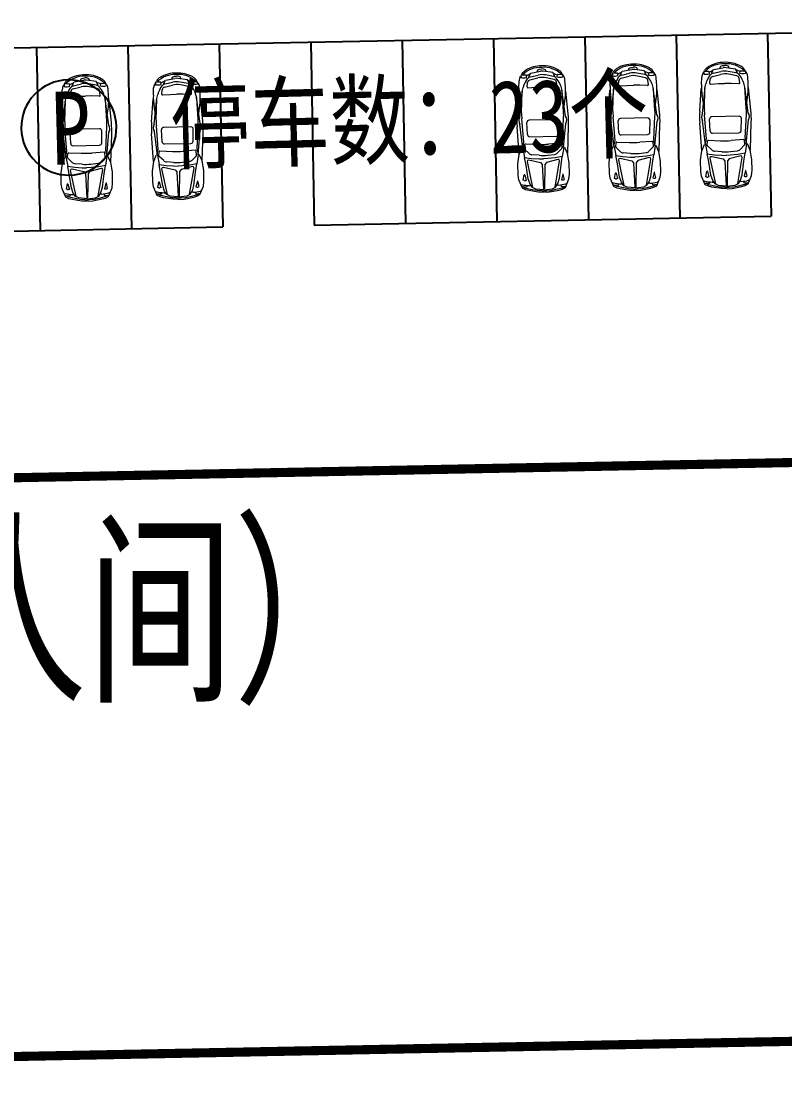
# Model space of a CAD drawing. Extents: x 60102 to 11003895, y 103457 to 3214550.
# Drawn here: x 10237137 to 10262205, y 2881934 to 2916755 of the extents above; entities that cross this region are included whole.
import ezdxf
from ezdxf.enums import TextEntityAlignment as Align

# ---------------------------------------------------------------- set-up
doc = ezdxf.new("R2010")
doc.units = 0
doc.header["$LTSCALE"] = 10
doc.layers.get('0').update_dxf_attribs({"linetype": 'CONTINUOUS', "lineweight": 0})
for name, color, linetype in [('01', 7, 'CONTINUOUS'), ('park', 133, 'CONTINUOUS'), ('建筑层', 2, 'CONTINUOUS'), ('文字', 7, 'CONTINUOUS'), ('路緣', 140, 'CONTINUOUS')]:
    doc.layers.add(name, color=color, linetype=linetype)
doc.styles.add('DIM', font='txt.shx', dxfattribs={"width": 0.6})
doc.styles.add('ST', font='', dxfattribs={"width": 0.8})
doc.styles.get("Standard").update_dxf_attribs({"font": 'isocp.shx', "width": 0.707, "height": 10, "bigfont": 'intecad.shx'})
doc.styles.get('ST').set_extended_font_data('SimSun')

msp = doc.modelspace()

# ---------------------------------------------------------------- linework, layer by layer
at = {"lineweight": 0}
for p, q in [((10260074.43, 2915209.186), (10260100.759, 2915274.235)), ((10260100.759, 2915274.235), (10260161.487, 2915299.401)), ((10260161.487, 2915299.401), (10260225.867, 2915304.388)), ((10260290.857, 2915301.801), (10260226.337, 2915304.396)), ((10260352.477, 2915278.905), (10260290.857, 2915301.801)), ((10260381.201, 2915214.878), (10260352.477, 2915278.905)), ((10242077.866, 2914857.514), (10242104.195, 2914922.563)), ((10242104.195, 2914922.563), (10242164.923, 2914947.729)), ((10242164.923, 2914947.729), (10242229.302, 2914952.716)), ((10242294.292, 2914950.129), (10242229.772, 2914952.724)), ((10242355.913, 2914927.233), (10242294.292, 2914950.129)), ((10242384.636, 2914863.206), (10242355.913, 2914927.233)), ((10253536.982, 2914933.567), (10253549.77, 2914965.553)), ((10253547.598, 2914974.588), (10253544.319, 2914904.096)), ((10253559.808, 2914990.659), (10253571.668, 2915020.323)), ((10253706.024, 2914989.073), (10253559.865, 2914986.505)), ((10253731.179, 2914911.377), (10253718.53, 2914978.877)), ((10253719.006, 2914969.454), (10253854.833, 2915027.114)), ((10253806.613, 2914910.349), (10253814.921, 2914958.693)), ((10253814.921, 2914958.693), (10253869.946, 2915053.022)), ((10253852.861, 2914929.092), (10254109.132, 2914987.202)), ((10253869.946, 2915053.022), (10254180.026, 2915109.903)), ((10254075.575, 2915091.962), (10254101.904, 2915157.011)), ((10254101.904, 2915157.011), (10254162.632, 2915182.177)), ((10254162.632, 2915182.177), (10254227.012, 2915187.164)), ((10254292.002, 2915184.577), (10254227.482, 2915187.172)), ((10254589.278, 2915066.369), (10254277.301, 2915111.708)), ((10254353.622, 2915161.681), (10254292.002, 2915184.577)), ((10254610.949, 2914943.158), (10254352.699, 2914991.721)), ((10254382.346, 2915097.654), (10254353.622, 2915161.681)), ((10254647.765, 2914974.146), (10254589.278, 2915066.369)), ((10254743.214, 2914988.458), (10254605.342, 2915041.04)), ((10254657.861, 2914926.143), (10254647.765, 2914974.146)), ((10254733.204, 2914929.969), (10254743.341, 2914997.892)), ((10254755.46, 2915008.545), (10254901.613, 2915011.401)), ((10254901.516, 2915015.554), (10254888.564, 2915044.758)), ((10254926.445, 2914959.348), (10254912.478, 2914990.838)), ((10254914.314, 2914999.947), (10254920.205, 2914929.625)), ((10256536.409, 2914992.179), (10256549.198, 2915024.165)), ((10256547.026, 2915033.2), (10256543.747, 2914962.708)), ((10256559.235, 2915049.271), (10256571.096, 2915078.935)), ((10256705.451, 2915047.685), (10256559.292, 2915045.117)), ((10256699.97, 2914834.4), (10256760.991, 2914925.13)), ((10256730.607, 2914969.989), (10256717.957, 2915037.489)), ((10256718.434, 2915028.066), (10256854.261, 2915085.726)), ((10256806.04, 2914968.961), (10256814.348, 2915017.305)), ((10256814.348, 2915017.305), (10256869.374, 2915111.634)), ((10256836.118, 2914884.729), (10257096.488, 2914950.27)), ((10256852.288, 2914987.704), (10257108.559, 2915045.814)), ((10256869.374, 2915111.634), (10257179.454, 2915168.515)), ((10257075.003, 2915150.574), (10257101.332, 2915215.623)), ((10257101.332, 2915215.623), (10257162.06, 2915240.789)), ((10257162.06, 2915240.789), (10257226.439, 2915245.776)), ((10257291.429, 2915243.189), (10257226.909, 2915245.784)), ((10257588.705, 2915124.981), (10257276.729, 2915170.32)), ((10257353.049, 2915220.293), (10257291.429, 2915243.189)), ((10257610.376, 2915001.77), (10257352.126, 2915050.333)), ((10257381.773, 2915156.266), (10257353.049, 2915220.293)), ((10257630.355, 2914899.466), (10257367.733, 2914955.303)), ((10257647.193, 2915032.758), (10257588.705, 2915124.981)), ((10257742.642, 2915047.07), (10257604.769, 2915099.652)), ((10257657.288, 2914984.755), (10257647.193, 2915032.758)), ((10257768.277, 2914854.222), (10257703.932, 2914942.626)), ((10257732.631, 2914988.581), (10257742.768, 2915056.504)), ((10257754.887, 2915067.157), (10257901.041, 2915070.013)), ((10257900.944, 2915074.166), (10257887.991, 2915103.37)), ((10257925.872, 2915017.96), (10257911.906, 2915049.45)), ((10257913.741, 2915058.559), (10257919.633, 2914988.237)), ((10259471.211, 2914676.236), (10259479.585, 2914916.775)), ((10259535.836, 2915050.791), (10259548.625, 2915082.777)), ((10259546.453, 2915091.812), (10259543.174, 2915021.32)), ((10259558.663, 2915107.883), (10259570.523, 2915137.548)), ((10259704.879, 2915106.297), (10259558.72, 2915103.729)), ((10259699.397, 2914893.012), (10259760.419, 2914983.742)), ((10259730.034, 2915028.601), (10259717.384, 2915096.101)), ((10259717.861, 2915086.678), (10259853.688, 2915144.338)), ((10259805.467, 2915027.573), (10259813.775, 2915075.917)), ((10259813.775, 2915075.917), (10259868.801, 2915170.246)), ((10259835.546, 2914943.341), (10260095.916, 2915008.882)), ((10259851.716, 2915046.316), (10260107.987, 2915104.426)), ((10259868.801, 2915170.246), (10260178.881, 2915227.127)), ((10260588.133, 2915183.593), (10260276.156, 2915228.932)), ((10260609.804, 2915060.382), (10260351.554, 2915108.945)), ((10260629.782, 2914958.078), (10260367.16, 2915013.915)), ((10260646.62, 2915091.37), (10260588.133, 2915183.593)), ((10260742.069, 2915105.682), (10260604.196, 2915158.264)), ((10260656.716, 2915043.367), (10260646.62, 2915091.37)), ((10260767.705, 2914912.834), (10260703.359, 2915001.238)), ((10260732.059, 2915047.193), (10260742.196, 2915115.116)), ((10260754.315, 2915125.769), (10260900.468, 2915128.625)), ((10260900.371, 2915132.778), (10260887.419, 2915161.982)), ((10260925.3, 2915076.572), (10260911.333, 2915108.062)), ((10260913.169, 2915117.171), (10260919.06, 2915046.849)), ((10261003.775, 2914704.673), (10260986.484, 2914944.735)), ((10238539.845, 2914640.507), (10238552.633, 2914672.493)), ((10238550.461, 2914681.528), (10238547.182, 2914611.036)), ((10238562.671, 2914697.599), (10238574.531, 2914727.263)), ((10238708.887, 2914696.013), (10238562.728, 2914693.445)), ((10238703.405, 2914482.728), (10238764.427, 2914573.458)), ((10238734.042, 2914618.317), (10238721.393, 2914685.817)), ((10238721.869, 2914676.394), (10238857.696, 2914734.054)), ((10238809.476, 2914617.288), (10238817.784, 2914665.633)), ((10238817.784, 2914665.633), (10238872.809, 2914759.962)), ((10238839.554, 2914533.057), (10239099.924, 2914598.598)), ((10238855.724, 2914636.032), (10239111.995, 2914694.141)), ((10238872.809, 2914759.962), (10239182.89, 2914816.843)), ((10239078.438, 2914798.902), (10239104.767, 2914863.951)), ((10239104.767, 2914863.951), (10239165.496, 2914889.117)), ((10239165.496, 2914889.117), (10239229.875, 2914894.104)), ((10239294.865, 2914891.517), (10239230.345, 2914894.112)), ((10239592.141, 2914773.309), (10239280.164, 2914818.648)), ((10239356.485, 2914868.621), (10239294.865, 2914891.517)), ((10239613.812, 2914650.098), (10239355.562, 2914698.661)), ((10239385.209, 2914804.594), (10239356.485, 2914868.621)), ((10239633.791, 2914547.794), (10239371.169, 2914603.631)), ((10239650.628, 2914681.086), (10239592.141, 2914773.309)), ((10239746.077, 2914695.398), (10239608.205, 2914747.979)), ((10239660.724, 2914633.083), (10239650.628, 2914681.086)), ((10239771.713, 2914502.55), (10239707.367, 2914590.954)), ((10239736.067, 2914636.909), (10239746.204, 2914704.832)), ((10239758.323, 2914715.485), (10239904.476, 2914718.341)), ((10239904.379, 2914722.494), (10239891.427, 2914751.698)), ((10239929.308, 2914666.288), (10239915.341, 2914697.778)), ((10239917.177, 2914706.887), (10239923.068, 2914636.565)), ((10241539.272, 2914699.119), (10241552.061, 2914731.105)), ((10241549.889, 2914740.14), (10241546.61, 2914669.648)), ((10241562.098, 2914756.211), (10241573.959, 2914785.875)), ((10241708.314, 2914754.625), (10241562.156, 2914752.057)), ((10241702.833, 2914541.34), (10241763.855, 2914632.07)), ((10241733.47, 2914676.929), (10241720.82, 2914744.429)), ((10241721.297, 2914735.006), (10241857.124, 2914792.666)), ((10241808.903, 2914675.901), (10241817.211, 2914724.245)), ((10241817.211, 2914724.245), (10241872.237, 2914818.574)), ((10241838.982, 2914591.669), (10242099.352, 2914657.21)), ((10241855.151, 2914694.644), (10242111.422, 2914752.753)), ((10241872.237, 2914818.574), (10242182.317, 2914875.455)), ((10242591.568, 2914831.921), (10242279.592, 2914877.26)), ((10242613.239, 2914708.71), (10242354.989, 2914757.273)), ((10242633.218, 2914606.406), (10242370.596, 2914662.243)), ((10242650.056, 2914739.698), (10242591.568, 2914831.921)), ((10242745.505, 2914754.01), (10242607.632, 2914806.591)), ((10242660.151, 2914691.695), (10242650.056, 2914739.698)), ((10242771.14, 2914561.162), (10242706.795, 2914649.566)), ((10242735.494, 2914695.521), (10242745.631, 2914763.444)), ((10242757.75, 2914774.097), (10242903.904, 2914776.953)), ((10242903.807, 2914781.106), (10242890.854, 2914810.31)), ((10242928.735, 2914724.9), (10242914.769, 2914756.39)), ((10242916.604, 2914765.499), (10242922.496, 2914695.177)), ((10243007.211, 2914353.001), (10242989.92, 2914593.063)), ((10253472.357, 2914559.012), (10253480.73, 2914799.551)), ((10253583.189, 2914450.948), (10253615.579, 2914583.431)), ((10253700.542, 2914775.788), (10253761.564, 2914866.518)), ((10253747.633, 2914597.115), (10253761.582, 2914738.931)), ((10253774.31, 2914569.733), (10254026.557, 2914587.909)), ((10253836.691, 2914826.117), (10254097.061, 2914891.658)), ((10254026.557, 2914587.909), (10254236.668, 2914591.324)), ((10254450.029, 2914595.767), (10254239.936, 2914591.384)), ((10254630.928, 2914840.854), (10254368.306, 2914896.691)), ((10254702.777, 2914586.96), (10254450.029, 2914595.767)), ((10254768.85, 2914795.61), (10254704.504, 2914884.014)), ((10254728.419, 2914615.313), (10254709.219, 2914756.514)), ((10254898.173, 2914475.347), (10254860.891, 2914606.538)), ((10255004.92, 2914587.449), (10254987.629, 2914827.511)), ((10256471.784, 2914617.624), (10256480.157, 2914858.163)), ((10256582.616, 2914509.56), (10256615.006, 2914642.043)), ((10256747.061, 2914655.727), (10256761.01, 2914797.543)), ((10256773.737, 2914628.345), (10257025.984, 2914646.521)), ((10257025.984, 2914646.521), (10257236.095, 2914649.936)), ((10257449.457, 2914654.379), (10257239.364, 2914649.996)), ((10257702.204, 2914645.572), (10257449.457, 2914654.379)), ((10257727.847, 2914673.926), (10257708.647, 2914815.126)), ((10257897.601, 2914533.959), (10257860.318, 2914665.15)), ((10258004.348, 2914646.061), (10257987.057, 2914886.123)), ((10259503.561, 2913722.742), (10259589.913, 2914578.914)), ((10259564.158, 2913858.862), (10259582.043, 2914568.172)), ((10259582.043, 2914568.172), (10259614.433, 2914700.655)), ((10259746.488, 2914714.339), (10259760.437, 2914856.155)), ((10259773.165, 2914686.957), (10260025.412, 2914705.133)), ((10260025.412, 2914705.133), (10260235.523, 2914708.548)), ((10260448.884, 2914712.991), (10260238.791, 2914708.608)), ((10260701.632, 2914704.184), (10260448.884, 2914712.991)), ((10260727.274, 2914732.538), (10260708.074, 2914873.738)), ((10260897.028, 2914592.571), (10260859.746, 2914723.762)), ((10261006.819, 2913750.634), (10260888.765, 2914603.014)), ((10260941.214, 2913884.413), (10260897.028, 2914592.571)), ((10261093.052, 2913834.477), (10261018.796, 2914575.251)), ((10238475.22, 2914265.952), (10238483.593, 2914506.491)), ((10238586.052, 2914157.888), (10238618.442, 2914290.371)), ((10238750.496, 2914304.055), (10238764.445, 2914445.871)), ((10238777.173, 2914276.673), (10239029.42, 2914294.849)), ((10239029.42, 2914294.849), (10239239.531, 2914298.263)), ((10239452.892, 2914302.707), (10239242.8, 2914298.324)), ((10239705.64, 2914293.9), (10239452.892, 2914302.707)), ((10239731.282, 2914322.253), (10239712.082, 2914463.454)), ((10239901.036, 2914182.287), (10239863.754, 2914313.478)), ((10240007.783, 2914294.389), (10239990.493, 2914534.451)), ((10241474.647, 2914324.564), (10241483.02, 2914565.103)), ((10241506.997, 2913371.069), (10241593.349, 2914227.242)), ((10241585.479, 2914216.5), (10241617.869, 2914348.983)), ((10241749.924, 2914362.667), (10241763.873, 2914504.483)), ((10241776.601, 2914335.285), (10242028.847, 2914353.461)), ((10242028.847, 2914353.461), (10242238.958, 2914356.875)), ((10242452.32, 2914361.319), (10242242.227, 2914356.936)), ((10242705.067, 2914352.512), (10242452.32, 2914361.319)), ((10242730.71, 2914380.865), (10242711.51, 2914522.066)), ((10242900.464, 2914240.899), (10242863.181, 2914372.09)), ((10243010.255, 2913398.962), (10242892.201, 2914251.342)), ((10242944.65, 2913532.741), (10242900.464, 2914240.899)), ((10243096.488, 2913482.805), (10243022.232, 2914223.579)), ((10253415.423, 2913686.103), (10253462.147, 2914429.123)), ((10253504.707, 2913605.518), (10253591.058, 2914461.69)), ((10253565.304, 2913741.638), (10253583.189, 2914450.948)), ((10255007.964, 2913633.41), (10254889.911, 2914485.79)), ((10254942.359, 2913767.189), (10254898.173, 2914475.347)), ((10254960.637, 2913959.38), (10254995.187, 2914231.037)), ((10255094.197, 2913717.253), (10255019.942, 2914458.027)), ((10256414.85, 2913744.715), (10256461.574, 2914487.735)), ((10256539.336, 2913991.631), (10256494.732, 2914261.819)), ((10256504.134, 2913664.13), (10256590.486, 2914520.302)), ((10256564.731, 2913800.25), (10256582.616, 2914509.56)), ((10258007.392, 2913692.022), (10257889.338, 2914544.402)), ((10257941.786, 2913825.801), (10257897.601, 2914533.959)), ((10257960.065, 2914017.992), (10257994.615, 2914289.649)), ((10258093.625, 2913775.865), (10258019.369, 2914516.639)), ((10259414.277, 2913803.327), (10259461.001, 2914546.347)), ((10259538.763, 2914050.243), (10259494.159, 2914320.431)), ((10260959.492, 2914076.604), (10260994.042, 2914348.261)), ((10238418.286, 2913393.043), (10238465.01, 2914136.063)), ((10238542.771, 2913639.958), (10238498.167, 2913910.147)), ((10238507.57, 2913312.457), (10238593.921, 2914168.63)), ((10238568.167, 2913448.578), (10238586.052, 2914157.888)), ((10240010.827, 2913340.35), (10239892.774, 2914192.73)), ((10239945.222, 2913474.129), (10239901.036, 2914182.287)), ((10239963.5, 2913666.32), (10239998.051, 2913937.977)), ((10240097.06, 2913424.192), (10240022.805, 2914164.967)), ((10241417.713, 2913451.655), (10241464.437, 2914194.675)), ((10241542.199, 2913698.57), (10241497.595, 2913968.759)), ((10241567.594, 2913507.19), (10241585.479, 2914216.5)), ((10242962.928, 2913724.932), (10242997.478, 2913996.589)), ((10253539.908, 2913933.019), (10253495.304, 2914203.207)), ((10253633.06, 2912779.82), (10253570.606, 2913550.963)), ((10254910.33, 2912803.52), (10254944.134, 2913576.448)), ((10256632.487, 2912838.433), (10256570.034, 2913609.575)), ((10257703.575, 2913578.112), (10256811.967, 2913561.568)), ((10257909.757, 2912862.132), (10257943.561, 2913635.06)), ((10259631.915, 2912897.045), (10259569.461, 2913668.187)), ((10259757.024, 2913150.204), (10259737.704, 2913541.492)), ((10260703.002, 2913636.724), (10259811.394, 2913620.18)), ((10260774.77, 2913169.089), (10260779.561, 2913560.823)), ((10260909.184, 2912920.744), (10260942.988, 2913693.672)), ((10238635.923, 2912486.76), (10238573.469, 2913257.902)), ((10239707.011, 2913226.44), (10238815.403, 2913209.896)), ((10239913.193, 2912510.46), (10239946.997, 2913283.388)), ((10241635.351, 2912545.372), (10241572.897, 2913316.514)), ((10241760.459, 2912798.532), (10241741.14, 2913189.819)), ((10242706.438, 2913285.052), (10241814.83, 2913268.508)), ((10242778.206, 2912817.416), (10242782.997, 2913209.151)), ((10242912.62, 2912569.072), (10242946.424, 2913342)), ((10253479.272, 2912384.428), (10253416.641, 2913291.078)), ((10253607.967, 2912579.859), (10253507.635, 2913372.386)), ((10253758.169, 2913032.98), (10253738.849, 2913424.267)), ((10254704.148, 2913519.5), (10253812.54, 2913502.956)), ((10254775.916, 2913051.864), (10254780.706, 2913443.599)), ((10254942.824, 2912604.627), (10255013.687, 2913400.33)), ((10255078.68, 2912414.104), (10255107.634, 2913322.454)), ((10256478.699, 2912443.04), (10256416.068, 2913349.69)), ((10256607.394, 2912638.471), (10256507.062, 2913430.998)), ((10256757.596, 2913091.592), (10256738.277, 2913482.88)), ((10257775.343, 2913110.477), (10257780.134, 2913502.211)), ((10257942.251, 2912663.239), (10258013.114, 2913458.942)), ((10258078.108, 2912472.716), (10258107.061, 2913381.066)), ((10259478.126, 2912501.652), (10259415.496, 2913408.302)), ((10259606.822, 2912697.083), (10259506.489, 2913489.61)), ((10260941.678, 2912721.851), (10261012.541, 2913517.554)), ((10261077.535, 2912531.328), (10261106.489, 2913439.678)), ((10238482.135, 2912091.368), (10238419.504, 2912998.018)), ((10238610.83, 2912286.799), (10238510.498, 2913079.326)), ((10238761.032, 2912739.92), (10238741.713, 2913131.207)), ((10239778.779, 2912758.804), (10239783.569, 2913150.539)), ((10239945.687, 2912311.567), (10240016.55, 2913107.27)), ((10240081.543, 2912121.044), (10240110.497, 2913029.394)), ((10241481.562, 2912149.98), (10241418.931, 2913056.63)), ((10241610.257, 2912345.411), (10241509.925, 2913137.938)), ((10242945.114, 2912370.179), (10243015.977, 2913165.882)), ((10243080.971, 2912179.656), (10243109.924, 2913088.006)), ((10253834.394, 2912961.69), (10254702.388, 2912977.796)), ((10256594.65, 2912657.024), (10256632.487, 2912838.433)), ((10256833.821, 2913020.302), (10257701.815, 2913036.408)), ((10257954.298, 2912682.252), (10257909.757, 2912862.132)), ((10259594.078, 2912715.636), (10259631.915, 2912897.045)), ((10259689.554, 2912847.01), (10260097.662, 2912830.847)), ((10259833.248, 2913078.915), (10260701.243, 2913095.02)), ((10260853.441, 2912868.605), (10260446.214, 2912837.315)), ((10260893.002, 2912711.19), (10260880.245, 2912846.033)), ((10260953.725, 2912740.864), (10260909.184, 2912920.744)), ((10238598.086, 2912305.351), (10238635.923, 2912486.76)), ((10238837.257, 2912668.63), (10239705.251, 2912684.736)), ((10239957.734, 2912330.58), (10239913.193, 2912510.46)), ((10241597.513, 2912363.964), (10241635.351, 2912545.372)), ((10241692.99, 2912495.337), (10242101.098, 2912479.175)), ((10241836.684, 2912727.242), (10242704.678, 2912743.348)), ((10242856.877, 2912516.933), (10242449.649, 2912485.643)), ((10242896.438, 2912359.518), (10242883.681, 2912494.361)), ((10242957.161, 2912389.192), (10242912.62, 2912569.072)), ((10253595.223, 2912598.412), (10253633.06, 2912779.82)), ((10253603.848, 2912586.996), (10253660.439, 2912285.221)), ((10253657.005, 2912571.011), (10253664.751, 2912706.235)), ((10253811.319, 2912411.442), (10253664.696, 2912551.503)), ((10253690.699, 2912729.786), (10254098.807, 2912713.623)), ((10254854.586, 2912751.381), (10254447.359, 2912720.091)), ((10254745.859, 2912428.782), (10254887.186, 2912574.187)), ((10254894.147, 2912593.966), (10254881.391, 2912728.809)), ((10254946.675, 2912611.911), (10254901.317, 2912308.245)), ((10254954.871, 2912623.64), (10254910.33, 2912803.52)), ((10256603.275, 2912645.608), (10256659.867, 2912343.833)), ((10256656.432, 2912629.623), (10256664.178, 2912764.847)), ((10256810.746, 2912470.054), (10256664.123, 2912610.115)), ((10256690.127, 2912788.398), (10257098.235, 2912772.235)), ((10257854.014, 2912809.993), (10257446.786, 2912778.703)), ((10257745.287, 2912487.394), (10257886.613, 2912632.799)), ((10257893.575, 2912652.578), (10257880.818, 2912787.421)), ((10257946.102, 2912670.523), (10257900.745, 2912366.857)), ((10259602.703, 2912704.22), (10259659.294, 2912402.445)), ((10259655.86, 2912688.235), (10259663.606, 2912823.459)), ((10259810.174, 2912528.666), (10259663.55, 2912668.727)), ((10260136.597, 2912469.658), (10259902.35, 2912487.567)), ((10260420.704, 2912474.929), (10260654.126, 2912501.516)), ((10260744.714, 2912546.006), (10260886.041, 2912691.411)), ((10260945.53, 2912729.135), (10260900.172, 2912425.469)), ((10238606.711, 2912293.935), (10238663.303, 2911992.161)), ((10238659.868, 2912277.951), (10238667.614, 2912413.175)), ((10238814.182, 2912118.381), (10238667.559, 2912258.443)), ((10238693.562, 2912436.725), (10239101.67, 2912420.563)), ((10239857.449, 2912458.321), (10239450.222, 2912427.031)), ((10239748.722, 2912135.722), (10239890.049, 2912281.126)), ((10239897.011, 2912300.906), (10239884.254, 2912435.749)), ((10239949.538, 2912318.851), (10239904.18, 2912015.185)), ((10241606.138, 2912352.547), (10241662.73, 2912050.773)), ((10241659.295, 2912336.563), (10241667.041, 2912471.787)), ((10241813.61, 2912176.993), (10241666.986, 2912317.055)), ((10242140.033, 2912117.985), (10241905.786, 2912135.895)), ((10242424.14, 2912123.257), (10242657.562, 2912149.844)), ((10242748.15, 2912194.334), (10242889.476, 2912339.738)), ((10242948.965, 2912377.463), (10242903.608, 2912073.797)), ((10254137.742, 2912352.434), (10253903.495, 2912370.343)), ((10254421.85, 2912357.705), (10254655.271, 2912384.292)), ((10257137.17, 2912411.046), (10256902.923, 2912428.955)), ((10257421.277, 2912416.317), (10257654.698, 2912442.904)), ((10239140.605, 2912059.373), (10238906.358, 2912077.283)), ((10239424.713, 2912064.645), (10239658.134, 2912091.232)), ((10257916.367, 2911790.013), (10257871.619, 2911608.386)), ((10257971.102, 2911616.114), (10257930.957, 2911789.906)), ((10259617.138, 2911649.614), (10259650.809, 2911824.776)), ((10259665.385, 2911825.423), (10259716.84, 2911645.582)), ((10260915.794, 2911848.625), (10260871.046, 2911666.998)), ((10260970.53, 2911674.726), (10260930.384, 2911848.518)), ((10239919.803, 2911438.34), (10239875.054, 2911256.714)), ((10239974.538, 2911264.442), (10239934.392, 2911438.234)), ((10241620.574, 2911297.942), (10241654.244, 2911473.104)), ((10241668.82, 2911473.751), (10241720.275, 2911293.91)), ((10242919.23, 2911496.952), (10242874.482, 2911315.326)), ((10242973.965, 2911323.054), (10242933.82, 2911496.846)), ((10253618.283, 2911532.39), (10253651.954, 2911707.552)), ((10253652.386, 2911520.638), (10253618.283, 2911532.39)), ((10253666.53, 2911708.199), (10253717.985, 2911528.358)), ((10253717.985, 2911528.358), (10253680.387, 2911519.3)), ((10254916.939, 2911731.401), (10254872.191, 2911549.774)), ((10254872.191, 2911549.774), (10254910.1, 2911542.117)), ((10254971.675, 2911557.502), (10254931.529, 2911731.294)), ((10254938.032, 2911544.493), (10254971.675, 2911557.502)), ((10256550.907, 2911452.945), (10256581.152, 2911446.474)), ((10256617.711, 2911591.002), (10256651.381, 2911766.164)), ((10256651.813, 2911579.25), (10256617.711, 2911591.002)), ((10256665.957, 2911766.811), (10256717.412, 2911586.97)), ((10256717.412, 2911586.97), (10256679.814, 2911577.912)), ((10257849.725, 2911441.232), (10257863.153, 2911385.536)), ((10257871.619, 2911608.386), (10257909.527, 2911600.729)), ((10257937.459, 2911603.105), (10257971.102, 2911616.114)), ((10258042.981, 2911480.63), (10258012.997, 2911473.041)), ((10259550.335, 2911511.557), (10259580.58, 2911505.086)), ((10259651.241, 2911637.862), (10259617.138, 2911649.614)), ((10259716.84, 2911645.582), (10259679.242, 2911636.524)), ((10259744.919, 2911479.355), (10259733.567, 2911423.199)), ((10259818.203, 2911473.824), (10259867.149, 2911471.334)), ((10260776.124, 2911491.598), (10260727.304, 2911487.294)), ((10260849.152, 2911499.844), (10260862.58, 2911444.148)), ((10260862.58, 2911444.148), (10261005.158, 2911458.502)), ((10260871.046, 2911666.998), (10260908.954, 2911659.341)), ((10260893.378, 2911405.225), (10260979.16, 2911457.994)), ((10260936.887, 2911661.717), (10260970.53, 2911674.726)), ((10261042.408, 2911539.242), (10261012.424, 2911531.653)), ((10238554.343, 2911101.273), (10238584.588, 2911094.801)), ((10238621.146, 2911239.33), (10238654.817, 2911414.492)), ((10238655.249, 2911227.578), (10238621.146, 2911239.33)), ((10238669.393, 2911415.139), (10238720.848, 2911235.298)), ((10238720.848, 2911235.298), (10238683.25, 2911226.24)), ((10239853.16, 2911089.56), (10239866.589, 2911033.863)), ((10239875.054, 2911256.714), (10239912.963, 2911249.057)), ((10239940.895, 2911251.432), (10239974.538, 2911264.442)), ((10240046.417, 2911128.958), (10240016.433, 2911121.369)), ((10241553.77, 2911159.885), (10241584.015, 2911153.413)), ((10241654.676, 2911286.19), (10241620.574, 2911297.942)), ((10241720.275, 2911293.91), (10241682.677, 2911284.852)), ((10241748.355, 2911127.683), (10241737.002, 2911071.527)), ((10241821.639, 2911122.152), (10241870.585, 2911119.662)), ((10242779.56, 2911139.926), (10242730.74, 2911135.622)), ((10242852.588, 2911148.172), (10242866.016, 2911092.475)), ((10242866.016, 2911092.475), (10243008.594, 2911106.83)), ((10242874.482, 2911315.326), (10242912.39, 2911307.669)), ((10242896.813, 2911053.553), (10242982.596, 2911106.322)), ((10242940.322, 2911310.045), (10242973.965, 2911323.054)), ((10243045.844, 2911187.57), (10243015.86, 2911179.981)), ((10253551.48, 2911394.333), (10253581.725, 2911387.862)), ((10253734.712, 2911305.975), (10253591.7, 2911315.03)), ((10253705.38, 2911265.937), (10253617.698, 2911315.487)), ((10253909.778, 2911223.739), (10253705.38, 2911265.937)), ((10253746.065, 2911362.131), (10253734.712, 2911305.975)), ((10253819.349, 2911356.6), (10253868.295, 2911354.11)), ((10254079.187, 2911192.495), (10253909.778, 2911223.739)), ((10254235.416, 2911186.768), (10254079.187, 2911192.495)), ((10254367.789, 2911189.224), (10254523.698, 2911200.742)), ((10254523.698, 2911200.742), (10254691.831, 2911238.25)), ((10254691.831, 2911238.25), (10254894.523, 2911288.001)), ((10254777.269, 2911374.374), (10254728.449, 2911370.07)), ((10254850.297, 2911382.62), (10254863.726, 2911326.923)), ((10254863.726, 2911326.923), (10255006.303, 2911341.278)), ((10254894.523, 2911288.001), (10254980.306, 2911340.77)), ((10255043.554, 2911422.018), (10255013.57, 2911414.429)), ((10256734.139, 2911364.587), (10256591.127, 2911373.642)), ((10256704.807, 2911324.549), (10256617.126, 2911374.099)), ((10256909.205, 2911282.351), (10256704.807, 2911324.549)), ((10256745.492, 2911420.743), (10256734.139, 2911364.587)), ((10256818.776, 2911415.212), (10256867.722, 2911412.722)), ((10257078.614, 2911251.107), (10256909.205, 2911282.351)), ((10257234.843, 2911245.38), (10257078.614, 2911251.107)), ((10257367.216, 2911247.836), (10257523.125, 2911259.355)), ((10257523.125, 2911259.355), (10257691.258, 2911296.862)), ((10257691.258, 2911296.862), (10257893.95, 2911346.613)), ((10257776.697, 2911432.986), (10257727.876, 2911428.682)), ((10257863.153, 2911385.536), (10258005.731, 2911399.89)), ((10257893.95, 2911346.613), (10257979.733, 2911399.382)), ((10259733.567, 2911423.199), (10259590.555, 2911432.254)), ((10259704.234, 2911383.161), (10259616.553, 2911432.711)), ((10259908.633, 2911340.963), (10259704.234, 2911383.161)), ((10260078.041, 2911309.719), (10259908.633, 2911340.963)), ((10260234.27, 2911303.992), (10260078.041, 2911309.719)), ((10260366.644, 2911306.448), (10260522.552, 2911317.967)), ((10260522.552, 2911317.967), (10260690.685, 2911355.474)), ((10260690.685, 2911355.474), (10260893.378, 2911405.225)), ((10238737.575, 2911012.915), (10238594.563, 2911021.97)), ((10238708.243, 2910972.877), (10238620.562, 2911022.427)), ((10238912.641, 2910930.679), (10238708.243, 2910972.877)), ((10238748.928, 2911069.071), (10238737.575, 2911012.915)), ((10238822.212, 2911063.54), (10238871.158, 2911061.05)), ((10239082.05, 2910899.435), (10238912.641, 2910930.679)), ((10239238.279, 2910893.708), (10239082.05, 2910899.435)), ((10239370.652, 2910896.164), (10239526.561, 2910907.682)), ((10239526.561, 2910907.682), (10239694.694, 2910945.19)), ((10239694.694, 2910945.19), (10239897.386, 2910994.941)), ((10239780.132, 2911081.314), (10239731.312, 2911077.01)), ((10239866.589, 2911033.863), (10240009.166, 2911048.218)), ((10239897.386, 2910994.941), (10239983.169, 2911047.71)), ((10241737.002, 2911071.527), (10241593.99, 2911080.582)), ((10241707.67, 2911031.489), (10241619.989, 2911081.039)), ((10241912.069, 2910989.291), (10241707.67, 2911031.489)), ((10242081.477, 2910958.047), (10241912.069, 2910989.291)), ((10242237.706, 2910952.32), (10242081.477, 2910958.047)), ((10242370.079, 2910954.776), (10242525.988, 2910966.294)), ((10242525.988, 2910966.294), (10242694.121, 2911003.802)), ((10242694.121, 2911003.802), (10242896.813, 2911053.553))]:
    msp.add_line(p, q, dxfattribs=at)
for points in [[(10254292.568, 2911139.369), (10254123.301, 2911141.697), (10253806.283, 2911193.484), (10253697.396, 2911220.008), (10253596.898, 2911269.333), (10253474.812, 2911546.739), (10253450.499, 2911700.547), (10253443.69, 2912070.868), (10253485.883, 2912379.598), (10253569.061, 2912586.384)], [(10254312.434, 2911139.738), (10254481.498, 2911148.344), (10254796.376, 2911211.855), (10254904.205, 2911242.4), (10255002.804, 2911295.419), (10255114.515, 2911577.163), (10255133.106, 2911731.767), (10255125.87, 2912102.081), (10255072.252, 2912409.032), (10254981.46, 2912612.591)], [(10257291.995, 2911197.981), (10257122.729, 2911200.309), (10256805.711, 2911252.096), (10256696.823, 2911278.62), (10256596.326, 2911327.945), (10256474.239, 2911605.351), (10256449.926, 2911759.159), (10256443.117, 2912129.48), (10256485.311, 2912438.21), (10256568.489, 2912644.996)], [(10257311.861, 2911198.35), (10257480.925, 2911206.956), (10257795.804, 2911270.467), (10257903.633, 2911301.012), (10258002.231, 2911354.031), (10258113.943, 2911635.775), (10258132.533, 2911790.379), (10258125.297, 2912160.693), (10258071.679, 2912467.644), (10257980.888, 2912671.203)], [(10260291.423, 2911256.593), (10260122.156, 2911258.921), (10259805.138, 2911310.708), (10259696.25, 2911337.232), (10259595.753, 2911386.557), (10259473.667, 2911663.963), (10259449.353, 2911817.771), (10259442.544, 2912188.092), (10259484.738, 2912496.822), (10259567.916, 2912703.608)], [(10260311.289, 2911256.962), (10260480.353, 2911265.568), (10260795.231, 2911329.079), (10260903.06, 2911359.624), (10261001.659, 2911412.643), (10261113.37, 2911694.387), (10261131.961, 2911848.991), (10261124.724, 2912219.305), (10261071.107, 2912526.257), (10260980.315, 2912729.815)], [(10239295.431, 2910846.309), (10239126.164, 2910848.637), (10238809.146, 2910900.424), (10238700.259, 2910926.948), (10238599.761, 2910976.273), (10238477.675, 2911253.679), (10238453.362, 2911407.487), (10238446.553, 2911777.808), (10238488.747, 2912086.538), (10238571.924, 2912293.324)], [(10239315.297, 2910846.678), (10239484.361, 2910855.284), (10239799.24, 2910918.795), (10239907.068, 2910949.34), (10240005.667, 2911002.359), (10240117.378, 2911284.103), (10240135.969, 2911438.707), (10240128.733, 2911809.021), (10240075.115, 2912115.972), (10239984.324, 2912319.531)], [(10242294.859, 2910904.921), (10242125.592, 2910907.249), (10241808.574, 2910959.036), (10241699.686, 2910985.56), (10241599.189, 2911034.885), (10241477.102, 2911312.291), (10241452.789, 2911466.099), (10241445.98, 2911836.42), (10241488.174, 2912145.15), (10241571.352, 2912351.936)], [(10242314.724, 2910905.29), (10242483.788, 2910913.896), (10242798.667, 2910977.407), (10242906.496, 2911007.952), (10243005.094, 2911060.971), (10243116.806, 2911342.715), (10243135.396, 2911497.319), (10243128.16, 2911867.633), (10243074.543, 2912174.584), (10242983.751, 2912378.143)], [(10254295.064, 2911221.459), (10254026.744, 2911244.286), (10253916.957, 2911294.768), (10253842.013, 2911407.087), (10253781.963, 2911579.829), (10253711.688, 2912016.363), (10253660.439, 2912285.221), (10253893.962, 2912252.156), (10254138.578, 2912237.568), (10254282.085, 2912231.706)], [(10253937.148, 2911298.682), (10253755.239, 2912144.077), (10253771.999, 2912191.213), (10253806.54, 2912200.061), (10254185.384, 2912114.835), (10254242.154, 2912048.289), (10254285.537, 2911246.003)], [(10254306.894, 2911221.679), (10254574.183, 2911254.444), (10254682.022, 2911308.964), (10254752.747, 2911423.985), (10254806.348, 2911598.836), (10254860.078, 2912037.672), (10254901.317, 2912308.245), (10254669.182, 2912266.54), (10254425.276, 2912242.887), (10254282.085, 2912231.706)], [(10254661.7, 2911312.126), (10254811.819, 2912163.682), (10254793.322, 2912210.164), (10254758.476, 2912217.724), (10254383.055, 2912118.502), (10254328.792, 2912049.896), (10254315.505, 2911246.559)], [(10257294.492, 2911280.071), (10257026.172, 2911302.898), (10256916.384, 2911353.38), (10256841.441, 2911465.699), (10256781.39, 2911638.441), (10256711.115, 2912074.975), (10256659.867, 2912343.833), (10256893.39, 2912310.768), (10257138.005, 2912296.18), (10257281.512, 2912290.318)], [(10256936.575, 2911357.294), (10256754.667, 2912202.689), (10256771.426, 2912249.825), (10256805.967, 2912258.673), (10257184.811, 2912173.447), (10257241.582, 2912106.901), (10257284.964, 2911304.615)], [(10257306.321, 2911280.291), (10257573.61, 2911313.056), (10257681.45, 2911367.576), (10257752.174, 2911482.597), (10257805.775, 2911657.448), (10257859.506, 2912096.284), (10257900.745, 2912366.857), (10257668.609, 2912325.152), (10257424.703, 2912301.499), (10257281.512, 2912290.318)], [(10257661.127, 2911370.738), (10257811.246, 2912222.294), (10257792.749, 2912268.776), (10257757.904, 2912276.336), (10257382.482, 2912177.114), (10257328.22, 2912108.508), (10257314.932, 2911305.171)], [(10260293.919, 2911338.683), (10260025.599, 2911361.51), (10259915.811, 2911411.992), (10259840.868, 2911524.311), (10259780.818, 2911697.053), (10259710.542, 2912133.587), (10259659.294, 2912402.445), (10259892.817, 2912369.38), (10260137.432, 2912354.792), (10260280.94, 2912348.93)], [(10259936.002, 2911415.906), (10259754.094, 2912261.301), (10259770.854, 2912308.437), (10259805.395, 2912317.285), (10260184.239, 2912232.059), (10260241.009, 2912165.513), (10260284.391, 2911363.227)], [(10260305.749, 2911338.903), (10260573.037, 2911371.668), (10260680.877, 2911426.188), (10260751.602, 2911541.209), (10260805.203, 2911716.06), (10260858.933, 2912154.896), (10260900.172, 2912425.469), (10260668.037, 2912383.764), (10260424.131, 2912360.111), (10260280.94, 2912348.93)], [(10260660.555, 2911429.35), (10260810.673, 2912280.906), (10260792.177, 2912327.388), (10260757.331, 2912334.948), (10260381.91, 2912235.726), (10260327.647, 2912167.12), (10260314.359, 2911363.783)], [(10239297.927, 2910928.399), (10239029.607, 2910951.226), (10238919.82, 2911001.708), (10238844.876, 2911114.027), (10238784.826, 2911286.769), (10238714.551, 2911723.303), (10238663.303, 2911992.161), (10238896.825, 2911959.096), (10239141.441, 2911944.508), (10239284.948, 2911938.646)], [(10238940.011, 2911005.622), (10238758.103, 2911851.017), (10238774.862, 2911898.153), (10238809.403, 2911907.001), (10239188.247, 2911821.774), (10239245.018, 2911755.229), (10239288.4, 2910952.943)], [(10239309.757, 2910928.618), (10239577.046, 2910961.384), (10239684.885, 2911015.904), (10239755.61, 2911130.925), (10239809.211, 2911305.776), (10239862.941, 2911744.611), (10239904.18, 2912015.185), (10239672.045, 2911973.48), (10239428.139, 2911949.827), (10239284.948, 2911938.646)], [(10239664.563, 2911019.065), (10239814.682, 2911870.622), (10239796.185, 2911917.104), (10239761.34, 2911924.664), (10239385.918, 2911825.442), (10239331.655, 2911756.836), (10239318.368, 2910953.499)], [(10242297.355, 2910987.011), (10242029.035, 2911009.838), (10241919.247, 2911060.32), (10241844.304, 2911172.639), (10241784.254, 2911345.381), (10241713.978, 2911781.915), (10241662.73, 2912050.773), (10241896.253, 2912017.708), (10242140.868, 2912003.12), (10242284.375, 2911997.258)], [(10241939.438, 2911064.234), (10241757.53, 2911909.629), (10241774.289, 2911956.765), (10241808.83, 2911965.613), (10242187.674, 2911880.387), (10242244.445, 2911813.841), (10242287.827, 2911011.555)], [(10242309.185, 2910987.231), (10242576.473, 2911019.996), (10242684.313, 2911074.516), (10242755.038, 2911189.537), (10242808.638, 2911364.388), (10242862.369, 2911803.224), (10242903.608, 2912073.797), (10242671.472, 2912032.092), (10242427.567, 2912008.439), (10242284.375, 2911997.258)], [(10242663.99, 2911077.677), (10242814.109, 2911929.234), (10242795.612, 2911975.716), (10242760.767, 2911983.276), (10242385.345, 2911884.054), (10242331.083, 2911815.448), (10242317.795, 2911012.111)]]:
    msp.add_lwpolyline(points)
for centre, radius, start, end in [((10254212.111, 2914292.168), 995.88, 89.0759492, 121.4641839), ((10254275.574, 2914293.345), 995.88, 60.6617972, 93.0500321), ((10257185.522, 2914465.17), 834.085, 87.2515918, 135.5259556), ((10257211.539, 2914350.78), 995.88, 89.0759492, 121.4641839), ((10257275.001, 2914351.957), 995.88, 60.6617972, 93.0500321), ((10257296.757, 2914467.234), 834.085, 46.6000257, 94.8743895), ((10260184.949, 2914523.782), 834.085, 87.2515918, 135.5259556), ((10260210.966, 2914409.392), 995.88, 89.0759492, 121.4641839), ((10260274.428, 2914410.57), 995.88, 60.6617972, 93.0500321), ((10260296.184, 2914525.846), 834.085, 46.6000257, 94.8743895), ((10260552.334, 2914905.019), 428.683, 44.7358481, 60.6617972), ((10239188.958, 2914113.498), 834.085, 87.2515918, 135.5259556), ((10239214.975, 2913999.108), 995.88, 89.0759492, 121.4641839), ((10239278.437, 2914000.285), 995.88, 60.6617972, 93.0500321), ((10239300.192, 2914115.562), 834.085, 46.6000257, 94.8743895), ((10242188.385, 2914172.11), 834.085, 87.2515918, 135.5259556), ((10242214.402, 2914057.72), 995.88, 89.0759492, 121.4641839), ((10242277.864, 2914058.897), 995.88, 60.6617972, 93.0500321), ((10242299.62, 2914174.174), 834.085, 46.6000257, 94.8743895), ((10242555.77, 2914553.347), 428.683, 44.7358481, 60.6617972), ((10253760.517, 2914790.704), 279.927, 148.3364487, 178.1888776), ((10253560.085, 2914974.007), 12.5, 91.0065031, 177.3369323), ((10253710.949, 2914964.637), 150, 137.3901332, 158.2078826), ((10254186.094, 2914406.558), 834.085, 87.2515918, 135.5259556), ((10253916.054, 2914775.968), 428.683, 121.4641839, 137.3901332), ((10253706.244, 2914976.575), 12.5, 10.6142209, 91.0065031), ((10253886.032, 2914782.805), 150, 102.7758739, 146.0765459), ((10254241.814, 2914402.056), 600, 79.3501073, 102.7758739), ((10254234.156, 2914814.827), 300, 81.7311395, 100.3948417), ((10254297.329, 2914408.622), 834.085, 46.6000257, 94.8743895), ((10254583.228, 2914795.742), 150, 36.0494353, 79.3501073), ((10254827.34, 2915275.637), 358.257, 254.7659645, 285.0233972), ((10254755.704, 2914996.047), 12.5, 91.1194782, 171.5117604), ((10254553.48, 2914787.795), 428.683, 44.7358481, 60.6617972), ((10254751.445, 2914983.944), 150, 23.9180987, 44.7358481), ((10254901.858, 2914998.903), 12.5, 4.789049, 91.1194782), ((10254708.363, 2914808.291), 279.927, 3.9371036, 33.7895326), ((10256759.944, 2914849.316), 279.927, 148.3364487, 178.1888776), ((10256623.712, 2915311.927), 358.257, 257.102584, 287.3600167), ((10256559.512, 2915032.619), 12.5, 91.0065031, 177.3369323), ((10256710.376, 2915023.249), 150, 137.3901332, 158.2078826), ((10256915.482, 2914834.58), 428.683, 121.4641839, 137.3901332), ((10256705.671, 2915035.187), 12.5, 10.6142209, 91.0065031), ((10256885.459, 2914841.417), 150, 102.7758739, 146.0765459), ((10257242.954, 2914368.421), 600, 77.9968329, 104.1291484), ((10257241.242, 2914460.668), 600, 79.3501073, 102.7758739), ((10257233.583, 2914873.439), 300, 81.7311395, 100.3948417), ((10257582.655, 2914854.354), 150, 36.0494353, 79.3501073), ((10257826.768, 2915334.249), 358.257, 254.7659645, 285.0233972), ((10257755.131, 2915054.659), 12.5, 91.1194782, 171.5117604), ((10257552.907, 2914846.407), 428.683, 44.7358481, 60.6617972), ((10257750.872, 2915042.556), 150, 23.9180987, 44.7358481), ((10257901.285, 2915057.515), 12.5, 4.789049, 91.1194782), ((10257707.79, 2914866.903), 279.927, 3.9371036, 33.7895326), ((10259759.372, 2914907.928), 279.927, 148.3364487, 178.1888776), ((10259623.139, 2915370.539), 358.257, 257.102584, 287.3600167), ((10259558.939, 2915091.231), 12.5, 91.0065031, 177.3369323), ((10259709.803, 2915081.861), 150, 137.3901332, 158.2078826), ((10259914.909, 2914893.192), 428.683, 121.4641839, 137.3901332), ((10259705.098, 2915093.799), 12.5, 10.6142209, 91.0065031), ((10259884.886, 2914900.029), 150, 102.7758739, 146.0765459), ((10259859.957, 2914846.366), 100, 104.1291484, 174.382513), ((10260242.381, 2914427.033), 600, 77.9968329, 104.1291484), ((10260240.669, 2914519.28), 600, 79.3501073, 102.7758739), ((10260233.01, 2914932.051), 300, 81.7311395, 100.3948417), ((10260582.083, 2914912.966), 150, 36.0494353, 79.3501073), ((10260608.986, 2914860.264), 100, 7.7434682, 77.9968329), ((10260826.195, 2915392.861), 358.257, 254.7659645, 285.0233972), ((10260754.559, 2915113.271), 12.5, 91.1194782, 171.5117604), ((10260750.3, 2915101.168), 150, 23.9180987, 44.7358481), ((10260900.712, 2915116.127), 12.5, 4.789049, 91.1194782), ((10260707.218, 2914925.515), 279.927, 3.9371036, 33.7895326), ((10238763.38, 2914497.644), 279.927, 148.3364487, 178.1888776), ((10238627.148, 2914960.254), 358.257, 257.102584, 287.3600167), ((10238562.948, 2914680.947), 12.5, 91.0065031, 177.3369323), ((10238713.812, 2914671.577), 150, 137.3901332, 158.2078826), ((10238918.917, 2914482.908), 428.683, 121.4641839, 137.3901332), ((10238709.107, 2914683.515), 12.5, 10.6142209, 91.0065031), ((10238888.895, 2914489.745), 150, 102.7758739, 146.0765459), ((10239246.389, 2914016.749), 600, 77.9968329, 104.1291484), ((10239244.678, 2914108.996), 600, 79.3501073, 102.7758739), ((10239237.019, 2914521.767), 300, 81.7311395, 100.3948417), ((10239586.091, 2914502.682), 150, 36.0494353, 79.3501073), ((10239830.203, 2914982.577), 358.257, 254.7659645, 285.0233972), ((10239758.567, 2914702.987), 12.5, 91.1194782, 171.5117604), ((10239556.343, 2914494.735), 428.683, 44.7358481, 60.6617972), ((10239754.308, 2914690.884), 150, 23.9180987, 44.7358481), ((10239904.721, 2914705.843), 12.5, 4.789049, 91.1194782), ((10239711.226, 2914515.231), 279.927, 3.9371036, 33.7895326), ((10241762.807, 2914556.256), 279.927, 148.3364487, 178.1888776), ((10241626.575, 2915018.866), 358.257, 257.102584, 287.3600167), ((10241562.375, 2914739.559), 12.5, 91.0065031, 177.3369323), ((10241713.239, 2914730.189), 150, 137.3901332, 158.2078826), ((10241918.345, 2914541.52), 428.683, 121.4641839, 137.3901332), ((10241708.534, 2914742.127), 12.5, 10.6142209, 91.0065031), ((10241888.322, 2914548.357), 150, 102.7758739, 146.0765459), ((10241863.392, 2914494.694), 100, 104.1291484, 174.382513), ((10242245.817, 2914075.361), 600, 77.9968329, 104.1291484), ((10242244.105, 2914167.608), 600, 79.3501073, 102.7758739), ((10242236.446, 2914580.379), 300, 81.7311395, 100.3948417), ((10242585.518, 2914561.294), 150, 36.0494353, 79.3501073), ((10242612.422, 2914508.592), 100, 7.7434682, 77.9968329), ((10242829.631, 2915041.189), 358.257, 254.7659645, 285.0233972), ((10242757.994, 2914761.599), 12.5, 91.1194782, 171.5117604), ((10242753.735, 2914749.496), 150, 23.9180987, 44.7358481), ((10242904.148, 2914764.455), 12.5, 4.789049, 91.1194782), ((10242710.654, 2914573.843), 279.927, 3.9371036, 33.7895326), ((10253624.284, 2915253.315), 358.257, 257.102584, 287.3600167), ((10254198.413, 2914440.937), 600, 146.0765459, 166.261565), ((10253772.513, 2914594.668), 25, 174.382513, 274.1215418), ((10253861.102, 2914729.142), 100, 104.1291484, 174.382513), ((10254243.526, 2914309.809), 600, 77.9968329, 104.1291484), ((10254610.131, 2914743.04), 100, 7.7434682, 77.9968329), ((10254703.647, 2914611.945), 25, 268.0044394, 7.7434682), ((10254283.744, 2914442.521), 600, 15.8644163, 36.0494353), ((10253209.571, 2914458.137), 1800, 352.7518762, 4.1196721), ((10258270.694, 2914555.003), 1800, 178.0063092, 189.374105), ((10257197.84, 2914499.549), 600, 146.0765459, 166.261565), ((10256771.941, 2914653.28), 25, 174.382513, 274.1215418), ((10256860.529, 2914787.754), 100, 104.1291484, 174.382513), ((10257609.559, 2914801.652), 100, 7.7434682, 77.9968329), ((10257703.075, 2914670.557), 25, 268.0044394, 7.7434682), ((10257283.172, 2914501.133), 600, 15.8644163, 36.0494353), ((10256208.998, 2914516.749), 1800, 352.7518762, 4.1196721), ((10261270.122, 2914613.615), 1800, 178.0063092, 189.374105), ((10260197.267, 2914558.161), 600, 146.0765459, 166.261565), ((10259771.368, 2914711.892), 25, 174.382513, 274.1215418), ((10260702.502, 2914729.169), 25, 268.0044394, 7.7434682), ((10260282.599, 2914559.745), 600, 15.8644163, 36.0494353), ((10259208.426, 2914575.361), 1800, 352.7518762, 4.1196721), ((10240274.13, 2914203.331), 1800, 178.0063092, 189.374105), ((10239201.276, 2914147.877), 600, 146.0765459, 166.261565), ((10238775.376, 2914301.608), 25, 174.382513, 274.1215418), ((10238863.965, 2914436.082), 100, 104.1291484, 174.382513), ((10239612.994, 2914449.98), 100, 7.7434682, 77.9968329), ((10239706.51, 2914318.885), 25, 268.0044394, 7.7434682), ((10239286.607, 2914149.46), 600, 15.8644163, 36.0494353), ((10238212.434, 2914165.077), 1800, 352.7518762, 4.1196721), ((10243273.557, 2914261.943), 1800, 178.0063092, 189.374105), ((10242200.703, 2914206.489), 600, 146.0765459, 166.261565), ((10241774.804, 2914360.22), 25, 174.382513, 274.1215418), ((10242705.938, 2914377.497), 25, 268.0044394, 7.7434682), ((10242286.035, 2914208.073), 600, 15.8644163, 36.0494353), ((10241211.862, 2914223.689), 1800, 352.7518762, 4.1196721), ((10255271.267, 2914496.391), 1800, 178.0063092, 189.374105), ((10259144.707, 2913772.32), 1800, 357.4957663, 3.5703524), ((10241148.143, 2913420.648), 1800, 357.4957663, 3.5703524), ((10256409.508, 2913497.823), 3000, 176.4017474, 183.9516759), ((10253672.25, 2913491.037), 202.92, 145.6556844, 215.7834522), ((10255364.732, 2913696.267), 1800, 178.5556288, 184.6302149), ((10253145.853, 2913655.096), 1800, 357.4957663, 3.5703524), ((10254844.783, 2913512.794), 202.92, 326.342529, 36.4702968), ((10252109.157, 2913418.031), 3000, 358.1743053, 5.7242338), ((10259408.936, 2913556.435), 3000, 176.4017474, 183.9516759), ((10256671.677, 2913549.649), 202.92, 145.6556844, 215.7834522), ((10258364.159, 2913754.879), 1800, 178.5556288, 184.6302149), ((10256813.186, 2913486.578), 75, 90.9309611, 182.8266227), ((10257705.139, 2913503.128), 75, 359.2993586, 91.1950201), ((10256145.28, 2913713.708), 1800, 357.4957663, 3.5703524), ((10257844.211, 2913571.406), 202.92, 326.342529, 36.4702968), ((10255108.584, 2913476.643), 3000, 358.1743053, 5.7242338), ((10262408.363, 2913615.047), 3000, 176.4017474, 183.9516759), ((10259671.104, 2913608.261), 202.92, 145.6556844, 215.7834522), ((10261363.587, 2913813.491), 1800, 178.5556288, 184.6302149), ((10259812.613, 2913545.19), 75, 90.9309611, 182.8266227), ((10260704.567, 2913561.74), 75, 359.2993586, 91.1950201), ((10260843.638, 2913630.018), 202.92, 326.342529, 36.4702968), ((10258108.012, 2913535.255), 3000, 358.1743053, 5.7242338), ((10241412.372, 2913204.763), 3000, 176.4017474, 183.9516759), ((10238675.113, 2913197.977), 202.92, 145.6556844, 215.7834522), ((10240367.595, 2913403.207), 1800, 178.5556288, 184.6302149), ((10238816.621, 2913134.906), 75, 90.9309611, 182.8266227), ((10239708.575, 2913151.456), 75, 359.2993586, 91.1950201), ((10238148.716, 2913362.036), 1800, 357.4957663, 3.5703524), ((10239847.646, 2913219.734), 202.92, 326.342529, 36.4702968), ((10237112.02, 2913124.971), 3000, 358.1743053, 5.7242338), ((10244411.799, 2913263.375), 3000, 176.4017474, 183.9516759), ((10241674.54, 2913256.589), 202.92, 145.6556844, 215.7834522), ((10243367.022, 2913461.819), 1800, 178.5556288, 184.6302149), ((10241816.049, 2913193.518), 75, 90.9309611, 182.8266227), ((10242708.002, 2913210.068), 75, 359.2993586, 91.1950201), ((10242847.074, 2913278.346), 202.92, 326.342529, 36.4702968), ((10240111.447, 2913183.583), 3000, 358.1743053, 5.7242338), ((10253813.758, 2913427.966), 75, 90.9309611, 182.8266227), ((10254705.712, 2913444.516), 75, 359.2993586, 91.1950201), ((10253833.078, 2913036.679), 75, 182.8266227, 271.0054026), ((10254700.921, 2913052.782), 75, 271.1205787, 359.2993586), ((10256832.505, 2913095.291), 75, 182.8266227, 271.0054026), ((10257700.349, 2913111.394), 75, 271.1205787, 359.2993586), ((10259688.565, 2912822.029), 25, 87.7321179, 176.7215756), ((10259831.932, 2913153.903), 75, 182.8266227, 271.0054026), ((10260216.377, 2915828.498), 3000, 267.7321179, 274.3938633), ((10260699.776, 2913170.006), 75, 271.1205787, 359.2993586), ((10260855.356, 2912843.679), 25, 5.4044057, 94.3938633), ((10238835.941, 2912743.619), 75, 182.8266227, 271.0054026), ((10239703.784, 2912759.721), 75, 271.1205787, 359.2993586), ((10241692, 2912470.357), 25, 87.7321179, 176.7215756), ((10241835.368, 2912802.231), 75, 182.8266227, 271.0054026), ((10242219.813, 2915476.825), 3000, 267.7321179, 274.3938633), ((10242703.212, 2912818.334), 75, 271.1205787, 359.2993586), ((10242858.792, 2912492.007), 25, 5.4044057, 94.3938633), ((10253681.964, 2912569.581), 25, 176.7215756, 226.3111504), ((10253689.71, 2912704.805), 25, 87.7321179, 176.7215756), ((10254217.522, 2915711.274), 3000, 267.7321179, 274.3938633), ((10254856.502, 2912726.455), 25, 5.4044057, 94.3938633), ((10254869.259, 2912591.611), 25, 315.8148309, 5.4044057), ((10256681.391, 2912628.193), 25, 176.7215756, 226.3111504), ((10256689.137, 2912763.417), 25, 87.7321179, 176.7215756), ((10257216.95, 2915769.886), 3000, 267.7321179, 274.3938633), ((10257637.723, 2912591.941), 150, 276.4981184, 315.8148309), ((10257855.929, 2912785.067), 25, 5.4044057, 94.3938633), ((10257868.686, 2912650.223), 25, 315.8148309, 5.4044057), ((10259680.819, 2912686.805), 25, 176.7215756, 226.3111504), ((10259913.785, 2912637.131), 150, 226.3111504, 265.6278629), ((10260637.15, 2912650.553), 150, 276.4981184, 315.8148309), ((10260868.113, 2912708.835), 25, 315.8148309, 5.4044057), ((10238684.827, 2912276.521), 25, 176.7215756, 226.3111504), ((10238692.573, 2912411.745), 25, 87.7321179, 176.7215756), ((10239220.385, 2915418.213), 3000, 267.7321179, 274.3938633), ((10239641.159, 2912240.269), 150, 276.4981184, 315.8148309), ((10239859.365, 2912433.395), 25, 5.4044057, 94.3938633), ((10239872.122, 2912298.551), 25, 315.8148309, 5.4044057), ((10241684.255, 2912335.133), 25, 176.7215756, 226.3111504), ((10241917.221, 2912285.459), 150, 226.3111504, 265.6278629), ((10242640.586, 2912298.881), 150, 276.4981184, 315.8148309), ((10242871.549, 2912357.163), 25, 315.8148309, 5.4044057), ((10253914.93, 2912519.907), 150, 226.3111504, 265.6278629), ((10254252.094, 2913848.068), 1500, 265.6278629, 276.4981184), ((10254638.295, 2912533.329), 150, 276.4981184, 315.8148309), ((10256914.358, 2912578.519), 150, 226.3111504, 265.6278629), ((10257251.521, 2913906.68), 1500, 265.6278629, 276.4981184), ((10260250.948, 2913965.292), 1500, 265.6278629, 276.4981184), ((10238917.793, 2912226.847), 150, 226.3111504, 265.6278629), ((10239254.957, 2913555.008), 1500, 265.6278629, 276.4981184), ((10242254.384, 2913613.62), 1500, 265.6278629, 276.4981184), ((10257923.649, 2911788.218), 7.5, 13.0070164, 166.159469), ((10259658.174, 2911823.36), 7.5, 15.9665123, 169.1189649), ((10260923.076, 2911846.83), 7.5, 13.0070164, 166.159469), ((10239927.085, 2911436.546), 7.5, 13.0070164, 166.159469), ((10241661.61, 2911471.688), 7.5, 15.9665123, 169.1189649), ((10242926.512, 2911495.158), 7.5, 13.0070164, 166.159469), ((10253659.319, 2911706.136), 7.5, 15.9665123, 169.1189649), ((10253668.676, 2911567.909), 50, 250.9852336, 283.5449119), ((10254919.999, 2911591.127), 50, 258.5810694, 291.1407477), ((10254924.222, 2911729.606), 7.5, 13.0070164, 166.159469), ((10256894.989, 2912913.275), 1500, 257.9230811, 267.0876129), ((10256658.747, 2911764.748), 7.5, 15.9665123, 169.1189649), ((10256668.104, 2911626.521), 50, 250.9852336, 283.5449119), ((10257644.962, 2912927.191), 1500, 275.0383683, 284.2029001), ((10257919.426, 2911649.739), 50, 258.5810694, 291.1407477), ((10259894.417, 2912971.887), 1500, 257.9230811, 267.0876129), ((10259667.531, 2911685.133), 50, 250.9852336, 283.5449119), ((10260644.39, 2912985.803), 1500, 275.0383683, 284.2029001), ((10260918.853, 2911708.351), 50, 258.5810694, 291.1407477), ((10238898.425, 2912561.603), 1500, 257.9230811, 267.0876129), ((10238662.182, 2911413.076), 7.5, 15.9665123, 169.1189649), ((10238671.539, 2911274.849), 50, 250.9852336, 283.5449119), ((10239648.398, 2912575.518), 1500, 275.0383683, 284.2029001), ((10239922.862, 2911298.067), 50, 258.5810694, 291.1407477), ((10241897.852, 2912620.215), 1500, 257.9230811, 267.0876129), ((10241670.967, 2911333.461), 50, 250.9852336, 283.5449119), ((10242647.825, 2912634.13), 1500, 275.0383683, 284.2029001), ((10242922.289, 2911356.679), 50, 258.5810694, 291.1407477), ((10253895.562, 2912854.663), 1500, 257.9230811, 267.0876129), ((10254279.374, 2912385.962), 1200, 267.9006645, 274.2253168), ((10254645.535, 2912868.579), 1500, 275.0383683, 284.2029001), ((10257278.802, 2912444.574), 1200, 267.9006645, 274.2253168), ((10260278.229, 2912503.186), 1200, 267.9006645, 274.2253168), ((10239282.237, 2912092.902), 1200, 267.9006645, 274.2253168), ((10242281.665, 2912151.514), 1200, 267.9006645, 274.2253168)]:
    msp.add_arc(centre, radius, start, end, dxfattribs=at)
at = {"layer": 'park', "color": 0}
for p, q in [((10261637.604, 2916352.095), (10261754.828, 2910353.24)), ((10243641.04, 2916000.423), (10243758.264, 2910001.568)), ((10246640.467, 2916059.035), (10246757.691, 2910060.18)), ((10249639.894, 2916117.647), (10249757.119, 2910118.792)), ((10252639.322, 2916176.259), (10252756.546, 2910177.404)), ((10255638.749, 2916234.871), (10255755.973, 2910236.016)), ((10258638.177, 2916293.483), (10258755.401, 2910294.628)), ((10237642.185, 2915883.199), (10237759.409, 2909884.344)), ((10240641.612, 2915941.811), (10240758.836, 2909942.956)), ((10246757.691, 2910060.18), (10261754.828, 2910353.24)), ((10228761.127, 2909708.508), (10243758.264, 2910001.568))]:
    msp.add_line(p, q, dxfattribs=at)
at = {"layer": '建筑层', "color": 0}
for points in [[(10223218.643, 2901498.571, 300, 300, 0), (10285606.733, 2902717.701, 300, 300, 0)], [(10285977.942, 2883721.327, 300, 300, 0), (10223589.853, 2882502.197, 300, 300, 0), (10223544.917, 2884801.758, 300, 300, 0), (10219945.604, 2884731.424, 300, 300, 0), (10219990.54, 2882431.863, 300, 300, 0), (10202316.583, 2882086.495, 300, 300, 0), (10201945.374, 2901082.868, 300, 300, 0), (10219619.331, 2901428.236, 300, 300, 0), (10219654.498, 2899628.58, 300, 300, 0), (10223253.811, 2899698.914, 300, 300, 0), (10223218.643, 2901498.571, 0, 0, 0)]]:
    msp.add_lwpolyline(points, format="xyseb", dxfattribs=at)
at = {"layer": '文字', "color": 0, "linetype": 'Continuous', "ltscale": 3}
for start, end in [(1.1194784, 181.1194784), (181.1194784, 1.1194784)]:
    msp.add_arc((10238700.304, 2913264.986), 1563.346, start, end, dxfattribs=at)
at = {"layer": '路緣', "color": 0}
msp.add_line((10282288.283, 2916755.195), (10225942.617, 2915654.603), dxfattribs=at)

# ---------------------------------------------------------------- texts
at = {"linetype": 'Continuous', "lineweight": 0, "style": 'DIM', "text_generation_flag": 4, "flags": 9}
for tag, p, s in [('XSIZE', (10254292.568, 2911139.369), '4149'), ('YSIZE', (10254292.568, 2911139.369), '1691'), ('XSIZE', (10257291.995, 2911197.981), '4149'), ('YSIZE', (10257291.995, 2911197.981), '1691'), ('XSIZE', (10260291.423, 2911256.593), '4149'), ('YSIZE', (10260291.423, 2911256.593), '1691'), ('XSIZE', (10239295.431, 2910846.309), '4149'), ('YSIZE', (10239295.431, 2910846.309), '1691'), ('XSIZE', (10242294.859, 2910904.921), '4149'), ('YSIZE', (10242294.859, 2910904.921), '1691')]:
    msp.add_attdef(tag, p, s, height=0.5, rotation=91.1194782, dxfattribs=at)
at = {"layer": '01', "color": 0, "lineweight": 0, "insert": (10207968.238, 2899926.883), "char_height": 5000, "width": 211534.4, "attachment_point": 1}
msp.add_mtext('{\\fSimSun|b0|i0|c134|p2;13#宿舍（单人间）}', dxfattribs=at)
at = {"layer": '文字', "color": 0, "linetype": 'Continuous', "ltscale": 3, "style": 'ST', "width": 0.8}
msp.add_text('P  停车数：23个', height=2400, rotation=1.4680784, dxfattribs=at).set_placement((10238108.36, 2913236.155), align=Align.MIDDLE_LEFT)

doc.saveas('drawing.dxf')
